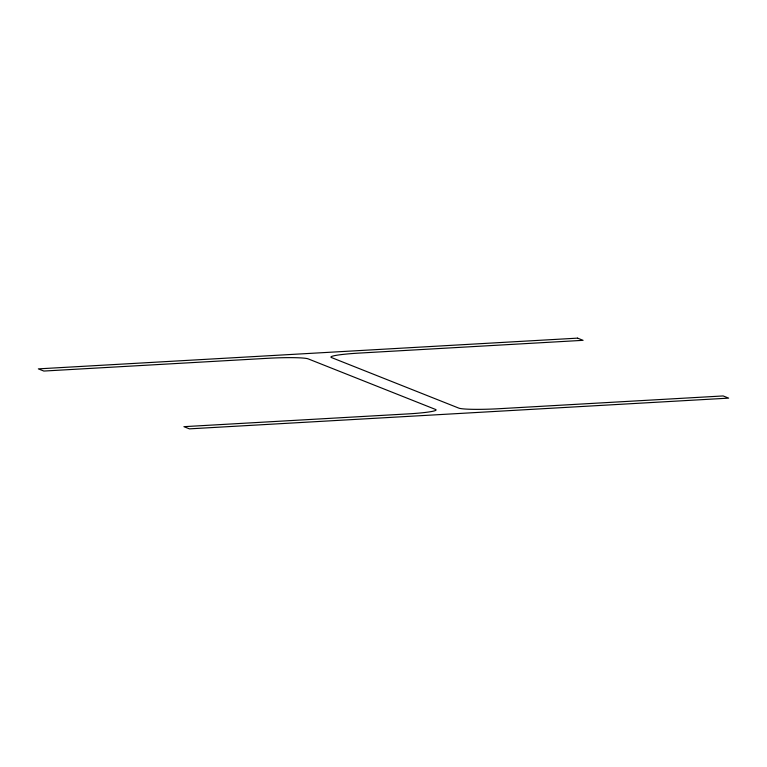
<?xml version="1.0" encoding="UTF-8"?>
<svg xmlns="http://www.w3.org/2000/svg" width="767" height="767" viewBox="0 0 767 767"><rect width="100%" height="100%" fill="white"/><g stroke="black" fill="none" stroke-linecap="round" stroke-linejoin="round"><path stroke-width="1.15" d="M577.58 338.142L38.35 368.869L43.853 371.055L267.625 358.304A34.841 2.857 -2.4 0 1 308.238 358.898L435.493 409.434A34.841 2.857 -2.4 0 1 407.68 413.921L183.917 426.673L189.42 428.858L728.65 398.131L723.147 395.945L499.375 408.696A34.841 2.857 -2.4 0 1 458.762 408.102L331.507 357.566A34.841 2.857 -2.4 0 1 359.32 353.079L583.083 340.327L577.58 338.142"/></g></svg>
